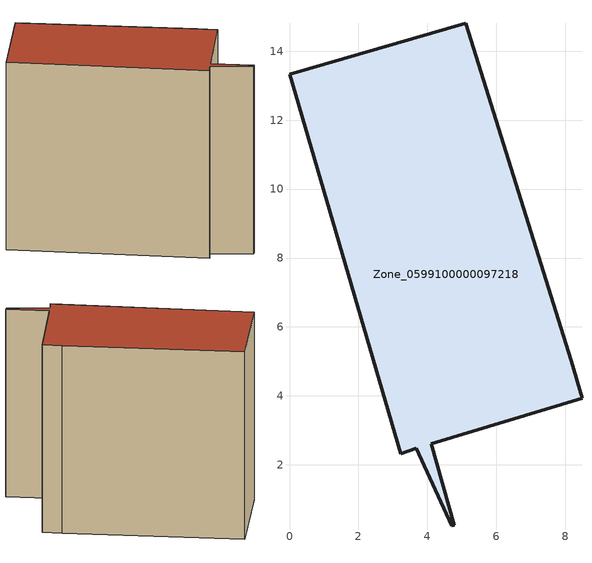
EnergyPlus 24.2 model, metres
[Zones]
Zone_0599100000097218
 floor ground (C_G): 3.22,2.32 0,13.33 5.12,14.81 8.17,5.01 8.49,3.93 4.12,2.61 4.78,0.25 4.71,0.23 3.68,2.48 z0
 wall outside (C_F): 5.12,14.81 0,13.33 3.22,2.32 3.68,2.48 4.71,0.23 4.78,0.25 4.12,2.61 8.49,3.93 8.17,5.01 5.12,14.81 z0:11.57
 roof outside (C_R): 0,13.33 3.22,2.32 3.68,2.48 4.71,0.23 4.78,0.25 4.12,2.61 8.49,3.93 8.17,5.01 5.12,14.81 z11.57
[BUILDING]
Pand.0599100000097218: North Axis=0; Terrain=City; Loads Convergence Tolerance Value=0.04; Temperature Convergence Tolerance Value=0.4; Solar Distribution=FullExterior; Maximum Number of Warmup Days=25; Minimum Number of Warmup Days=1
[Site:Location]
Rotterdam.The.Hague.AP_ZH_NLD Design_Conditions: Latitude=51.96; Longitude=4.45; Time Zone=1; Elevation=-4.5
[SITE:GROUNDTEMPERATURE:BUILDINGSURFACE]
18, 18, 18, 18, 18, 18, 18, 18, 18, 18, 18, 18
[MATERIAL] Thermal Absorptance=0.9; Solar Absorptance=0.7; Visible Absorptance=0.7
Name | Roughness | Thickness | Conductivity | Density | Specific Heat
G.TI.1946 | MediumSmooth | 0.15 | 1 | 540 | 1210
F.TI.1946 | Rough | 0.3 | 0.857143 | 1920 | 840
R.TI.1946 | MediumRough | 0.2 | 0.1 | 1500 | 1000
[CONSTRUCTION]
C_G: G.TI.1946
C_F: F.TI.1946
C_R: R.TI.1946
[ZONE]
Zone_0599100000097218: Type=1; Multiplier=1; Ceiling Height=Autocalculate; Volume=Autocalculate; Floor Area=autocalculate; Part of Total Floor Area=Yes
[ZONEINFILTRATION:DESIGNFLOWRATE]
Infil_Zone_0599100000097218: Zone or ZoneList or Space or SpaceList=Zone_0599100000097218; Schedule=AlwaysOn; Design Flow Rate Calculation Method=Flow/Area; Flow Rate per Floor Area=0.003; Constant Term Coefficient=1; Temperature Term Coefficient=0; Velocity Term Coefficient=0; Velocity Squared Term Coefficient=0
[HVACTEMPLATE:ZONE:IDEALLOADSAIRSYSTEM]
Zone_0599100000097218: Maximum Heating Supply Air Temperature=50; Minimum Cooling Supply Air Temperature=13; Maximum Heating Supply Air Humidity Ratio=0.0156; Minimum Cooling Supply Air Humidity Ratio=0.0077; Heating Limit=NoLimit; Cooling Limit=NoLimit; Dehumidification Control Type=ConstantSensibleHeatRatio; Cooling Sensible Heat Ratio=0.7; Dehumidification Setpoint=60; Humidification Control Type=None; Humidification Setpoint=30; Outdoor Air Method=None; Outdoor Air Flow Rate per Person=0.00944; Outdoor Air Flow Rate per Zone Floor Area=0; Outdoor Air Flow Rate per Zone=0; Demand Controlled Ventilation Type=None; Outdoor Air Economizer Type=NoEconomizer; Heat Recovery Type=None; Sensible Heat Recovery Effectiveness=0.7; Latent Heat Recovery Effectiveness=0.65
[ZONECONTROL:THERMOSTAT]
ThermostatControl_Zone_0599100000097218: Zone or ZoneList=Zone_0599100000097218; Control Type Schedule=DualSetpointControlType; Control 1=Thermostat_Zone_0599100000097218; Temperature Difference Between Cutout And Setpoint=0
[THERMOSTATSETPOINT:DUALSETPOINT]
Thermostat_Zone_0599100000097218: Heating Setpoint Temperature Schedule=HeatingSetpoint_Zone_0599100000097218; Cooling Setpoint Temperature Schedule=CoolingSetpoint_Zone_0599100000097218
[SCHEDULE:COMPACT]
HeatingSetpoint_Zone_0599100000097218: Through: 12/31, For: AllDays, Until: 24:00, 21
CoolingSetpoint_Zone_0599100000097218: Through: 12/31, For: AllDays, Until: 24:00, 24
DualSetpointControlType: Through: 12/31, For: AllDays, Until: 24:00, 4
AlwaysOn: Through: 12/31, For: AllDays, Until: 24:00, 1
